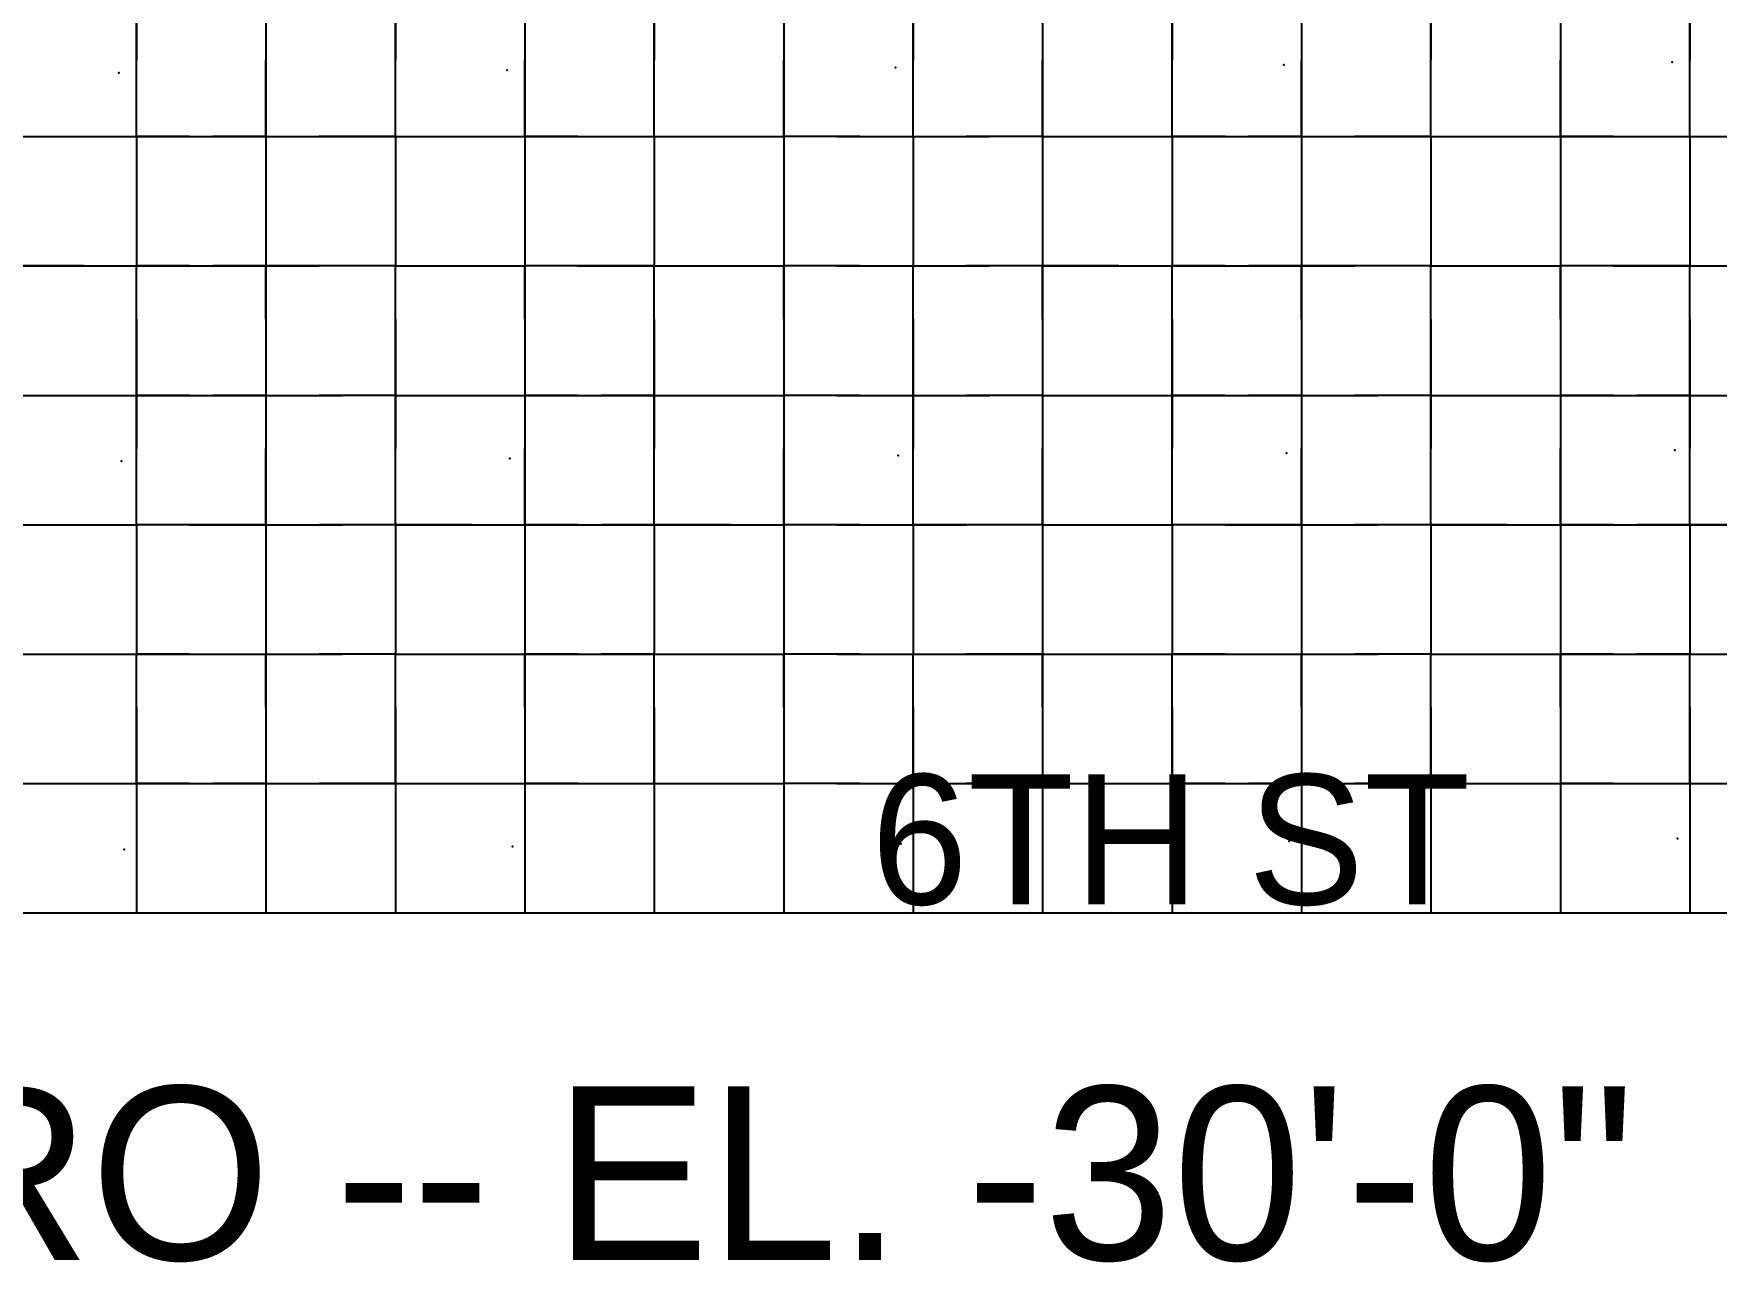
# Model space of a CAD drawing. Header units: metres. Extents: x 0 to 438, y -24 to 612.
# Drawn here: x 118.8 to 235.8, y -24.3 to 61.2 of the extents above; entities that cross this region are included whole.
import ezdxf

# ---------------------------------------------------------------- set-up
doc = ezdxf.new("R2010")
doc.units = ezdxf.units.M
for name, color, linetype in [('LAYER_01_CUT', 7, 'Continuous'), ('LAYER_04_GRID', 7, 'Continuous'), ('LAYER_05_LABELS', 7, 'Continuous')]:
    doc.layers.add(name, color=color, linetype=linetype)

msp = doc.modelspace()

# ---------------------------------------------------------------- linework, layer by layer
at = {"layer": 'LAYER_01_CUT'}
for points in [[(126, 57.69), (126, 63), (126, 59.31)], [(131.31, 63), (135, 63), (135, 57.69), (135, 54), (135, 48.69)], [(135, 63), (135, 59.31)], [(144, 57.69), (144, 63), (144, 59.31)], [(149.31, 63), (153, 63), (153, 57.69), (153, 54), (153, 48.69)], [(153, 63), (153, 59.31)], [(162, 57.69), (162, 63), (162, 59.31)], [(167.31, 63), (171, 63), (171, 57.69), (171, 54), (171, 48.69)], [(171, 63), (171, 59.31)], [(180, 57.69), (180, 63), (180, 59.31)], [(185.31, 63), (189, 63), (189, 57.69), (189, 54), (189, 48.69)], [(189, 63), (189, 59.31)], [(198, 57.69), (198, 63), (198, 59.31)], [(203.31, 63), (207, 63), (207, 57.69), (207, 54), (207, 48.69)], [(207, 63), (207, 59.31)], [(216, 57.69), (216, 63), (216, 59.31)], [(221.31, 63), (225, 63), (225, 57.69), (225, 54), (225, 48.69)], [(225, 63), (225, 59.31)], [(234, 57.69), (234, 63), (234, 59.31)], [(126, 54), (126, 59.31)], [(135, 54), (135, 59.31)], [(144, 54), (144, 59.31)], [(153, 54), (153, 59.31)], [(162, 54), (162, 59.31)], [(171, 54), (171, 59.31)], [(180, 54), (180, 59.31)], [(189, 54), (189, 59.31)], [(198, 54), (198, 59.31)], [(207, 54), (207, 59.31)], [(216, 54), (216, 59.31)], [(225, 54), (225, 59.31)], [(234, 54), (234, 59.31)], [(126, 54), (126, 57.69)], [(144, 54), (144, 57.69)], [(162, 54), (162, 57.69)], [(180, 54), (180, 57.69)], [(198, 54), (198, 57.69)], [(216, 54), (216, 57.69)], [(234, 54), (234, 57.69)], [(117, 54), (122.31, 54)], [(117, 54), (120.69, 54)], [(120.69, 54), (126, 54)], [(122.31, 54), (126, 54), (126, 48.69)], [(129.69, 54), (126, 54)], [(126, 54), (126, 50.31)], [(126, 54), (131.31, 54)], [(129.69, 54), (135, 54)], [(135, 54), (131.31, 54)], [(135, 54), (135, 50.31)], [(135, 54), (140.31, 54)], [(135, 54), (138.69, 54)], [(144, 54), (138.69, 54)], [(140.31, 54), (144, 54), (144, 48.69)], [(144, 54), (144, 50.31)], [(144, 54), (149.31, 54)], [(144, 54), (147.69, 54)], [(147.69, 54), (153, 54)], [(149.31, 54), (153, 54)], [(156.69, 54), (153, 54)], [(153, 54), (153, 50.31)], [(153, 54), (158.31, 54)], [(156.69, 54), (162, 54)], [(158.31, 54), (162, 54), (162, 48.69)], [(162, 54), (162, 50.31)], [(162, 54), (167.31, 54)], [(162, 54), (165.69, 54)], [(165.69, 54), (171, 54)], [(167.31, 54), (171, 54)], [(176.31, 54), (171, 54)], [(174.69, 54), (171, 54)], [(171, 54), (171, 50.31)], [(174.69, 54), (180, 54)], [(176.31, 54), (180, 54), (180, 48.69)], [(180, 54), (180, 50.31)], [(180, 54), (185.31, 54)], [(180, 54), (183.69, 54)], [(189, 54), (183.69, 54)], [(189, 54), (185.31, 54)], [(189, 54), (189, 50.31)], [(189, 54), (194.31, 54)], [(189, 54), (192.69, 54)], [(192.69, 54), (198, 54)], [(194.31, 54), (198, 54), (198, 48.69)], [(201.69, 54), (198, 54)], [(198, 54), (198, 50.31)], [(198, 54), (203.31, 54)], [(201.69, 54), (207, 54)], [(207, 54), (203.31, 54)], [(207, 54), (207, 50.31)], [(207, 54), (212.31, 54)], [(207, 54), (210.69, 54)], [(216, 54), (210.69, 54)], [(212.31, 54), (216, 54), (216, 48.69)], [(216, 54), (216, 50.31)], [(216, 54), (221.31, 54)], [(216, 54), (219.69, 54)], [(219.69, 54), (225, 54)], [(221.31, 54), (225, 54)], [(228.69, 54), (225, 54)], [(225, 54), (225, 50.31)], [(225, 54), (230.31, 54)], [(228.69, 54), (234, 54)], [(230.31, 54), (234, 54), (234, 48.69)], [(234, 54), (234, 50.31)], [(234, 54), (239.31, 54)], [(234, 54), (237.69, 54)], [(126, 50.31), (126, 45)], [(135, 50.31), (135, 45)], [(144, 50.31), (144, 45)], [(153, 50.31), (153, 45)], [(162, 50.31), (162, 45)], [(171, 50.31), (171, 45)], [(180, 50.31), (180, 45)], [(189, 50.31), (189, 45)], [(198, 50.31), (198, 45)], [(207, 50.31), (207, 45)], [(216, 50.31), (216, 45)], [(225, 50.31), (225, 45)], [(234, 50.31), (234, 45)], [(126, 48.69), (126, 45)], [(135, 48.69), (135, 45)], [(144, 48.69), (144, 45)], [(153, 48.69), (153, 45)], [(162, 48.69), (162, 45)], [(171, 48.69), (171, 45)], [(180, 48.69), (180, 45)], [(189, 48.69), (189, 45)], [(198, 48.69), (198, 45)], [(207, 48.69), (207, 45)], [(216, 48.69), (216, 45)], [(225, 48.69), (225, 45)], [(234, 48.69), (234, 45)], [(122.31, 45), (117, 45), (117, 39.69), (117, 36), (117, 30.69), (117, 27), (117, 21.69)], [(117, 45), (120.69, 45)], [(120.69, 45), (126, 45)], [(122.31, 45), (126, 45)], [(126, 39.69), (126, 45), (131.31, 45)], [(129.69, 45), (126, 45)], [(126, 41.31), (126, 45)], [(129.69, 45), (135, 45)], [(135, 45), (131.31, 45)], [(140.31, 45), (135, 45), (135, 39.69), (135, 36), (135, 30.69), (135, 27), (135, 21.69)], [(135, 41.31), (135, 45)], [(135, 45), (138.69, 45)], [(144, 45), (138.69, 45)], [(144, 45), (140.31, 45)], [(144, 39.69), (144, 45), (149.31, 45)], [(144, 41.31), (144, 45)], [(144, 45), (147.69, 45)], [(147.69, 45), (153, 45)], [(149.31, 45), (153, 45)], [(158.31, 45), (153, 45), (153, 39.69), (153, 36), (153, 30.69), (153, 27), (153, 21.69)], [(156.69, 45), (153, 45)], [(153, 41.31), (153, 45)], [(156.69, 45), (162, 45)], [(162, 45), (158.31, 45)], [(162, 39.69), (162, 45), (167.31, 45)], [(162, 41.31), (162, 45)], [(162, 45), (165.69, 45)], [(165.69, 45), (171, 45)], [(167.31, 45), (171, 45)], [(176.31, 45), (171, 45), (171, 39.69), (171, 36), (171, 30.69), (171, 27), (171, 21.69)], [(174.69, 45), (171, 45)], [(171, 41.31), (171, 45)], [(174.69, 45), (180, 45)], [(176.31, 45), (180, 45)], [(180, 39.69), (180, 45), (185.31, 45)], [(180, 41.31), (180, 45)], [(180, 45), (183.69, 45)], [(189, 45), (183.69, 45)], [(189, 45), (185.31, 45)], [(194.31, 45), (189, 45), (189, 39.69), (189, 36), (189, 30.69), (189, 27), (189, 21.69)], [(189, 41.31), (189, 45)], [(189, 45), (192.69, 45)], [(192.69, 45), (198, 45)], [(194.31, 45), (198, 45)], [(198, 39.69), (198, 45), (203.31, 45)], [(201.69, 45), (198, 45)], [(198, 41.31), (198, 45)], [(201.69, 45), (207, 45)], [(207, 45), (203.31, 45)], [(212.31, 45), (207, 45), (207, 39.69), (207, 36), (207, 30.69), (207, 27), (207, 21.69)], [(207, 41.31), (207, 45)], [(207, 45), (210.69, 45)], [(216, 45), (210.69, 45)], [(216, 45), (212.31, 45)], [(216, 39.69), (216, 45), (221.31, 45)], [(216, 41.31), (216, 45)], [(216, 45), (219.69, 45)], [(219.69, 45), (225, 45)], [(221.31, 45), (225, 45)], [(230.31, 45), (225, 45), (225, 39.69), (225, 36), (225, 30.69), (225, 27), (225, 21.69)], [(228.69, 45), (225, 45)], [(225, 41.31), (225, 45)], [(228.69, 45), (234, 45)], [(234, 45), (230.31, 45)], [(234, 39.69), (234, 45), (239.31, 45)], [(234, 41.31), (234, 45)], [(234, 45), (237.69, 45)], [(126, 41.31), (126, 36)], [(135, 41.31), (135, 36)], [(144, 41.31), (144, 36)], [(153, 41.31), (153, 36)], [(162, 41.31), (162, 36)], [(171, 41.31), (171, 36)], [(180, 41.31), (180, 36)], [(189, 41.31), (189, 36)], [(198, 41.31), (198, 36)], [(207, 41.31), (207, 36)], [(216, 41.31), (216, 36)], [(225, 41.31), (225, 36)], [(234, 41.31), (234, 36)], [(126, 36), (126, 39.69)], [(144, 36), (144, 39.69)], [(162, 36), (162, 39.69)], [(180, 36), (180, 39.69)], [(198, 36), (198, 39.69)], [(216, 36), (216, 39.69)], [(234, 36), (234, 39.69)], [(117, 36), (122.31, 36)], [(117, 36), (120.69, 36)], [(120.69, 36), (126, 36)], [(122.31, 36), (126, 36)], [(126, 30.69), (126, 36), (126, 32.31)], [(129.69, 36), (126, 36)], [(126, 36), (131.31, 36)], [(129.69, 36), (135, 36)], [(135, 36), (131.31, 36)], [(135, 36), (135, 32.31)], [(135, 36), (140.31, 36)], [(135, 36), (138.69, 36)], [(144, 36), (138.69, 36)], [(144, 36), (140.31, 36)], [(144, 30.69), (144, 36), (144, 32.31)], [(144, 36), (149.31, 36)], [(144, 36), (147.69, 36)], [(147.69, 36), (153, 36)], [(149.31, 36), (153, 36)], [(156.69, 36), (153, 36)], [(153, 36), (153, 32.31)], [(153, 36), (158.31, 36)], [(156.69, 36), (162, 36)], [(162, 36), (158.31, 36)], [(162, 30.69), (162, 36), (162, 32.31)], [(162, 36), (167.31, 36)], [(162, 36), (165.69, 36)], [(165.69, 36), (171, 36)], [(167.31, 36), (171, 36)], [(176.31, 36), (171, 36)], [(174.69, 36), (171, 36)], [(171, 36), (171, 32.31)], [(174.69, 36), (180, 36)], [(176.31, 36), (180, 36)], [(180, 30.69), (180, 36), (180, 32.31)], [(180, 36), (185.31, 36)], [(180, 36), (183.69, 36)], [(189, 36), (183.69, 36)], [(189, 36), (185.31, 36)], [(189, 36), (189, 32.31)], [(189, 36), (194.31, 36)], [(189, 36), (192.69, 36)], [(192.69, 36), (198, 36)], [(194.31, 36), (198, 36)], [(198, 30.69), (198, 36), (198, 32.31)], [(201.69, 36), (198, 36)], [(198, 36), (203.31, 36)], [(201.69, 36), (207, 36)], [(207, 36), (203.31, 36)], [(207, 36), (207, 32.31)], [(207, 36), (212.31, 36)], [(207, 36), (210.69, 36)], [(216, 36), (210.69, 36)], [(216, 36), (212.31, 36)], [(216, 30.69), (216, 36), (216, 32.31)], [(216, 36), (221.31, 36)], [(216, 36), (219.69, 36)], [(219.69, 36), (225, 36)], [(221.31, 36), (225, 36)], [(228.69, 36), (225, 36)], [(225, 36), (225, 32.31)], [(225, 36), (230.31, 36)], [(228.69, 36), (234, 36)], [(234, 36), (230.31, 36)], [(234, 30.69), (234, 36), (234, 32.31)], [(234, 36), (239.31, 36)], [(234, 36), (237.69, 36)], [(126, 27), (126, 32.31)], [(135, 27), (135, 32.31)], [(144, 27), (144, 32.31)], [(153, 27), (153, 32.31)], [(162, 27), (162, 32.31)], [(171, 27), (171, 32.31)], [(180, 27), (180, 32.31)], [(189, 27), (189, 32.31)], [(198, 27), (198, 32.31)], [(207, 27), (207, 32.31)], [(216, 27), (216, 32.31)], [(225, 27), (225, 32.31)], [(234, 27), (234, 32.31)], [(126, 27), (126, 30.69)], [(144, 27), (144, 30.69)], [(162, 27), (162, 30.69)], [(180, 27), (180, 30.69)], [(198, 27), (198, 30.69)], [(216, 27), (216, 30.69)], [(234, 27), (234, 30.69)], [(117, 27), (122.31, 27)], [(117, 27), (120.69, 27)], [(120.69, 27), (126, 27)], [(122.31, 27), (126, 27)], [(131.31, 27), (126, 27), (126, 21.69)], [(129.69, 27), (126, 27)], [(126, 27), (126, 23.31)], [(129.69, 27), (135, 27)], [(135, 27), (131.31, 27)], [(135, 27), (135, 23.31)], [(135, 27), (140.31, 27)], [(135, 27), (138.69, 27)], [(144, 27), (138.69, 27)], [(144, 27), (140.31, 27)], [(149.31, 27), (144, 27), (144, 21.69)], [(144, 27), (144, 23.31)], [(144, 27), (147.69, 27)], [(147.69, 27), (153, 27)], [(149.31, 27), (153, 27)], [(156.69, 27), (153, 27)], [(153, 27), (153, 23.31)], [(153, 27), (158.31, 27)], [(156.69, 27), (162, 27)], [(162, 27), (158.31, 27)], [(167.31, 27), (162, 27), (162, 21.69)], [(162, 27), (162, 23.31)], [(162, 27), (165.69, 27)], [(165.69, 27), (171, 27)], [(167.31, 27), (171, 27)], [(176.31, 27), (171, 27)], [(174.69, 27), (171, 27)], [(171, 27), (171, 23.31)], [(174.69, 27), (180, 27)], [(176.31, 27), (180, 27)], [(185.31, 27), (180, 27), (180, 21.69)], [(180, 27), (180, 23.31)], [(180, 27), (183.69, 27)], [(189, 27), (183.69, 27)], [(189, 27), (185.31, 27)], [(189, 27), (189, 23.31)], [(189, 27), (194.31, 27)], [(189, 27), (192.69, 27)], [(192.69, 27), (198, 27)], [(194.31, 27), (198, 27)], [(203.31, 27), (198, 27), (198, 21.69)], [(201.69, 27), (198, 27)], [(198, 27), (198, 23.31)], [(201.69, 27), (207, 27)], [(207, 27), (203.31, 27)], [(207, 27), (207, 23.31)], [(207, 27), (212.31, 27)], [(207, 27), (210.69, 27)], [(216, 27), (210.69, 27)], [(216, 27), (212.31, 27)], [(221.31, 27), (216, 27), (216, 21.69)], [(216, 27), (216, 23.31)], [(216, 27), (219.69, 27)], [(219.69, 27), (225, 27)], [(221.31, 27), (225, 27)], [(228.69, 27), (225, 27)], [(225, 27), (225, 23.31)], [(225, 27), (230.31, 27)], [(228.69, 27), (234, 27)], [(234, 27), (230.31, 27)], [(239.31, 27), (234, 27), (234, 21.69)], [(234, 27), (234, 23.31)], [(234, 27), (237.69, 27)], [(126, 23.31), (126, 18)], [(135, 23.31), (135, 18)], [(144, 23.31), (144, 18)], [(153, 23.31), (153, 18)], [(162, 23.31), (162, 18)], [(171, 23.31), (171, 18)], [(180, 23.31), (180, 18)], [(189, 23.31), (189, 18)], [(198, 23.31), (198, 18)], [(207, 23.31), (207, 18)], [(216, 23.31), (216, 18)], [(225, 23.31), (225, 18)], [(234, 23.31), (234, 18)], [(126, 21.69), (126, 18)], [(135, 21.69), (135, 18)], [(144, 21.69), (144, 18)], [(153, 21.69), (153, 18)], [(162, 21.69), (162, 18)], [(171, 21.69), (171, 18)], [(180, 21.69), (180, 18)], [(189, 21.69), (189, 18)], [(198, 21.69), (198, 18)], [(207, 21.69), (207, 18)], [(216, 21.69), (216, 18)], [(225, 21.69), (225, 18)], [(234, 21.69), (234, 18)], [(117, 18), (122.31, 18)], [(117, 18), (120.69, 18)], [(120.69, 18), (126, 18)], [(122.31, 18), (126, 18)], [(126, 12.69), (126, 18), (131.31, 18), (135, 18), (135, 12.69), (135, 9), (135, 3.69)], [(129.69, 18), (126, 18)], [(126, 14.31), (126, 18)], [(129.69, 18), (135, 18)], [(135, 14.31), (135, 18)], [(135, 18), (140.31, 18)], [(135, 18), (138.69, 18)], [(144, 18), (138.69, 18)], [(144, 18), (140.31, 18)], [(144, 12.69), (144, 18), (149.31, 18), (153, 18), (153, 12.69), (153, 9), (153, 3.69)], [(144, 14.31), (144, 18)], [(144, 18), (147.69, 18)], [(147.69, 18), (153, 18)], [(156.69, 18), (153, 18)], [(153, 14.31), (153, 18)], [(153, 18), (158.31, 18)], [(156.69, 18), (162, 18)], [(162, 18), (158.31, 18)], [(162, 12.69), (162, 18), (167.31, 18), (171, 18), (171, 12.69), (171, 9), (171, 3.69)], [(162, 14.31), (162, 18)], [(162, 18), (165.69, 18)], [(165.69, 18), (171, 18)], [(176.31, 18), (171, 18)], [(174.69, 18), (171, 18)], [(171, 14.31), (171, 18)], [(174.69, 18), (180, 18)], [(176.31, 18), (180, 18)], [(180, 12.69), (180, 18), (185.31, 18), (189, 18), (189, 12.69), (189, 9), (189, 3.69)], [(180, 14.31), (180, 18)], [(180, 18), (183.69, 18)], [(189, 18), (183.69, 18)], [(189, 14.31), (189, 18)], [(189, 18), (194.31, 18)], [(189, 18), (192.69, 18)], [(192.69, 18), (198, 18)], [(194.31, 18), (198, 18)], [(198, 12.69), (198, 18), (203.31, 18), (207, 18), (207, 12.69), (207, 9), (207, 3.69)], [(201.69, 18), (198, 18)], [(198, 14.31), (198, 18)], [(201.69, 18), (207, 18)], [(207, 14.31), (207, 18)], [(207, 18), (212.31, 18)], [(207, 18), (210.69, 18)], [(216, 18), (210.69, 18)], [(216, 18), (212.31, 18)], [(216, 12.69), (216, 18), (221.31, 18), (225, 18), (225, 12.69), (225, 9), (225, 3.69)], [(216, 14.31), (216, 18)], [(216, 18), (219.69, 18)], [(219.69, 18), (225, 18)], [(228.69, 18), (225, 18)], [(225, 14.31), (225, 18)], [(225, 18), (230.31, 18)], [(228.69, 18), (234, 18)], [(234, 18), (230.31, 18)], [(234, 12.69), (234, 18), (239.31, 18), (243, 18), (243, 12.69), (243, 9), (243, 3.69)], [(234, 14.31), (234, 18)], [(234, 18), (237.69, 18)], [(126, 14.31), (126, 9)], [(135, 14.31), (135, 9)], [(144, 14.31), (144, 9)], [(153, 14.31), (153, 9)], [(162, 14.31), (162, 9)], [(171, 14.31), (171, 9)], [(180, 14.31), (180, 9)], [(189, 14.31), (189, 9)], [(198, 14.31), (198, 9)], [(207, 14.31), (207, 9)], [(216, 14.31), (216, 9)], [(225, 14.31), (225, 9)], [(234, 14.31), (234, 9)], [(126, 9), (126, 12.69)], [(144, 9), (144, 12.69)], [(162, 9), (162, 12.69)], [(180, 9), (180, 12.69)], [(198, 9), (198, 12.69)], [(216, 9), (216, 12.69)], [(234, 9), (234, 12.69)], [(117, 9), (122.31, 9)], [(117, 9), (120.69, 9)], [(120.69, 9), (126, 9)], [(122.31, 9), (126, 9), (126, 3.69)], [(129.69, 9), (126, 9)], [(126, 9), (126, 5.31)], [(126, 9), (131.31, 9)], [(129.69, 9), (135, 9)], [(135, 9), (131.31, 9)], [(135, 9), (135, 5.31)], [(135, 9), (140.31, 9)], [(135, 9), (138.69, 9)], [(144, 9), (138.69, 9)], [(140.31, 9), (144, 9), (144, 3.69)], [(144, 9), (144, 5.31)], [(144, 9), (149.31, 9)], [(144, 9), (147.69, 9)], [(147.69, 9), (153, 9)], [(149.31, 9), (153, 9)], [(156.69, 9), (153, 9)], [(153, 9), (153, 5.31)], [(153, 9), (158.31, 9)], [(156.69, 9), (162, 9)], [(158.31, 9), (162, 9), (162, 3.69)], [(162, 9), (162, 5.31)], [(162, 9), (167.31, 9)], [(162, 9), (165.69, 9)], [(165.69, 9), (171, 9)], [(167.31, 9), (171, 9)], [(176.31, 9), (171, 9)], [(174.69, 9), (171, 9)], [(171, 9), (171, 5.31)], [(174.69, 9), (180, 9)], [(176.31, 9), (180, 9), (180, 3.69)], [(180, 9), (180, 5.31)], [(180, 9), (185.31, 9)], [(180, 9), (183.69, 9)], [(189, 9), (183.69, 9)], [(189, 9), (185.31, 9)], [(189, 9), (189, 5.31)], [(189, 9), (194.31, 9)], [(189, 9), (192.69, 9)], [(192.69, 9), (198, 9)], [(194.31, 9), (198, 9), (198, 3.69)], [(201.69, 9), (198, 9)], [(198, 9), (198, 5.31)], [(198, 9), (203.31, 9)], [(201.69, 9), (207, 9)], [(207, 9), (203.31, 9)], [(207, 9), (207, 5.31)], [(207, 9), (212.31, 9)], [(207, 9), (210.69, 9)], [(216, 9), (210.69, 9)], [(212.31, 9), (216, 9), (216, 3.69)], [(216, 9), (216, 5.31)], [(216, 9), (221.31, 9)], [(216, 9), (219.69, 9)], [(219.69, 9), (225, 9)], [(221.31, 9), (225, 9)], [(228.69, 9), (225, 9)], [(225, 9), (225, 5.31)], [(225, 9), (230.31, 9)], [(228.69, 9), (234, 9)], [(230.31, 9), (234, 9), (234, 3.69)], [(234, 9), (234, 5.31)], [(234, 9), (239.31, 9)], [(234, 9), (237.69, 9)], [(126, 5.31), (126, 0)], [(135, 5.31), (135, 0)], [(144, 5.31), (144, 0)], [(153, 5.31), (153, 0)], [(162, 5.31), (162, 0)], [(171, 5.31), (171, 0)], [(180, 5.31), (180, 0)], [(189, 5.31), (189, 0)], [(198, 5.31), (198, 0)], [(207, 5.31), (207, 0)], [(216, 5.31), (216, 0)], [(225, 5.31), (225, 0)], [(234, 5.31), (234, 0)], [(126, 3.69), (126, 0)], [(135, 3.69), (135, 0)], [(144, 3.69), (144, 0)], [(153, 3.69), (153, 0)], [(162, 3.69), (162, 0)], [(171, 3.69), (171, 0)], [(180, 3.69), (180, 0)], [(189, 3.69), (189, 0)], [(198, 3.69), (198, 0)], [(207, 3.69), (207, 0)], [(216, 3.69), (216, 0)], [(225, 3.69), (225, 0)], [(234, 3.69), (234, 0)], [(239.31, 0), (234, 0), (230.31, 0), (225, 0), (221.31, 0), (216, 0), (212.31, 0), (207, 0), (203.31, 0), (198, 0), (194.31, 0), (189, 0), (185.31, 0), (180, 0), (176.31, 0), (171, 0), (167.31, 0), (162, 0), (158.31, 0), (153, 0), (149.31, 0), (144, 0), (140.31, 0), (135, 0), (131.31, 0), (126, 0), (122.31, 0), (117, 0)]]:
    msp.add_lwpolyline(points, dxfattribs=at)
at = {"layer": 'LAYER_04_GRID'}
for p in [(151.77, 58.62), (178.77, 58.8), (205.77, 58.99), (232.77, 59.18), (124.77, 58.43), (151.96, 31.62), (178.96, 31.81), (205.96, 31.99), (232.96, 32.18), (124.96, 31.43), (179.15, 4.81), (206.15, 4.99), (233.14, 5.18), (125.15, 4.43), (152.15, 4.62)]:
    msp.add_point(p, dxfattribs=at)

# ---------------------------------------------------------------- texts
msp.add_text('LEVEL 3 / METRO -- EL. -30\'-0"', height=12.06, dxfattribs=at).set_placement((0, -24.12))
at = {"layer": 'LAYER_05_LABELS'}
msp.add_text('6TH ST', height=9.045, dxfattribs=at).set_placement((177.07, 0.6))

doc.saveas('drawing.dxf')
